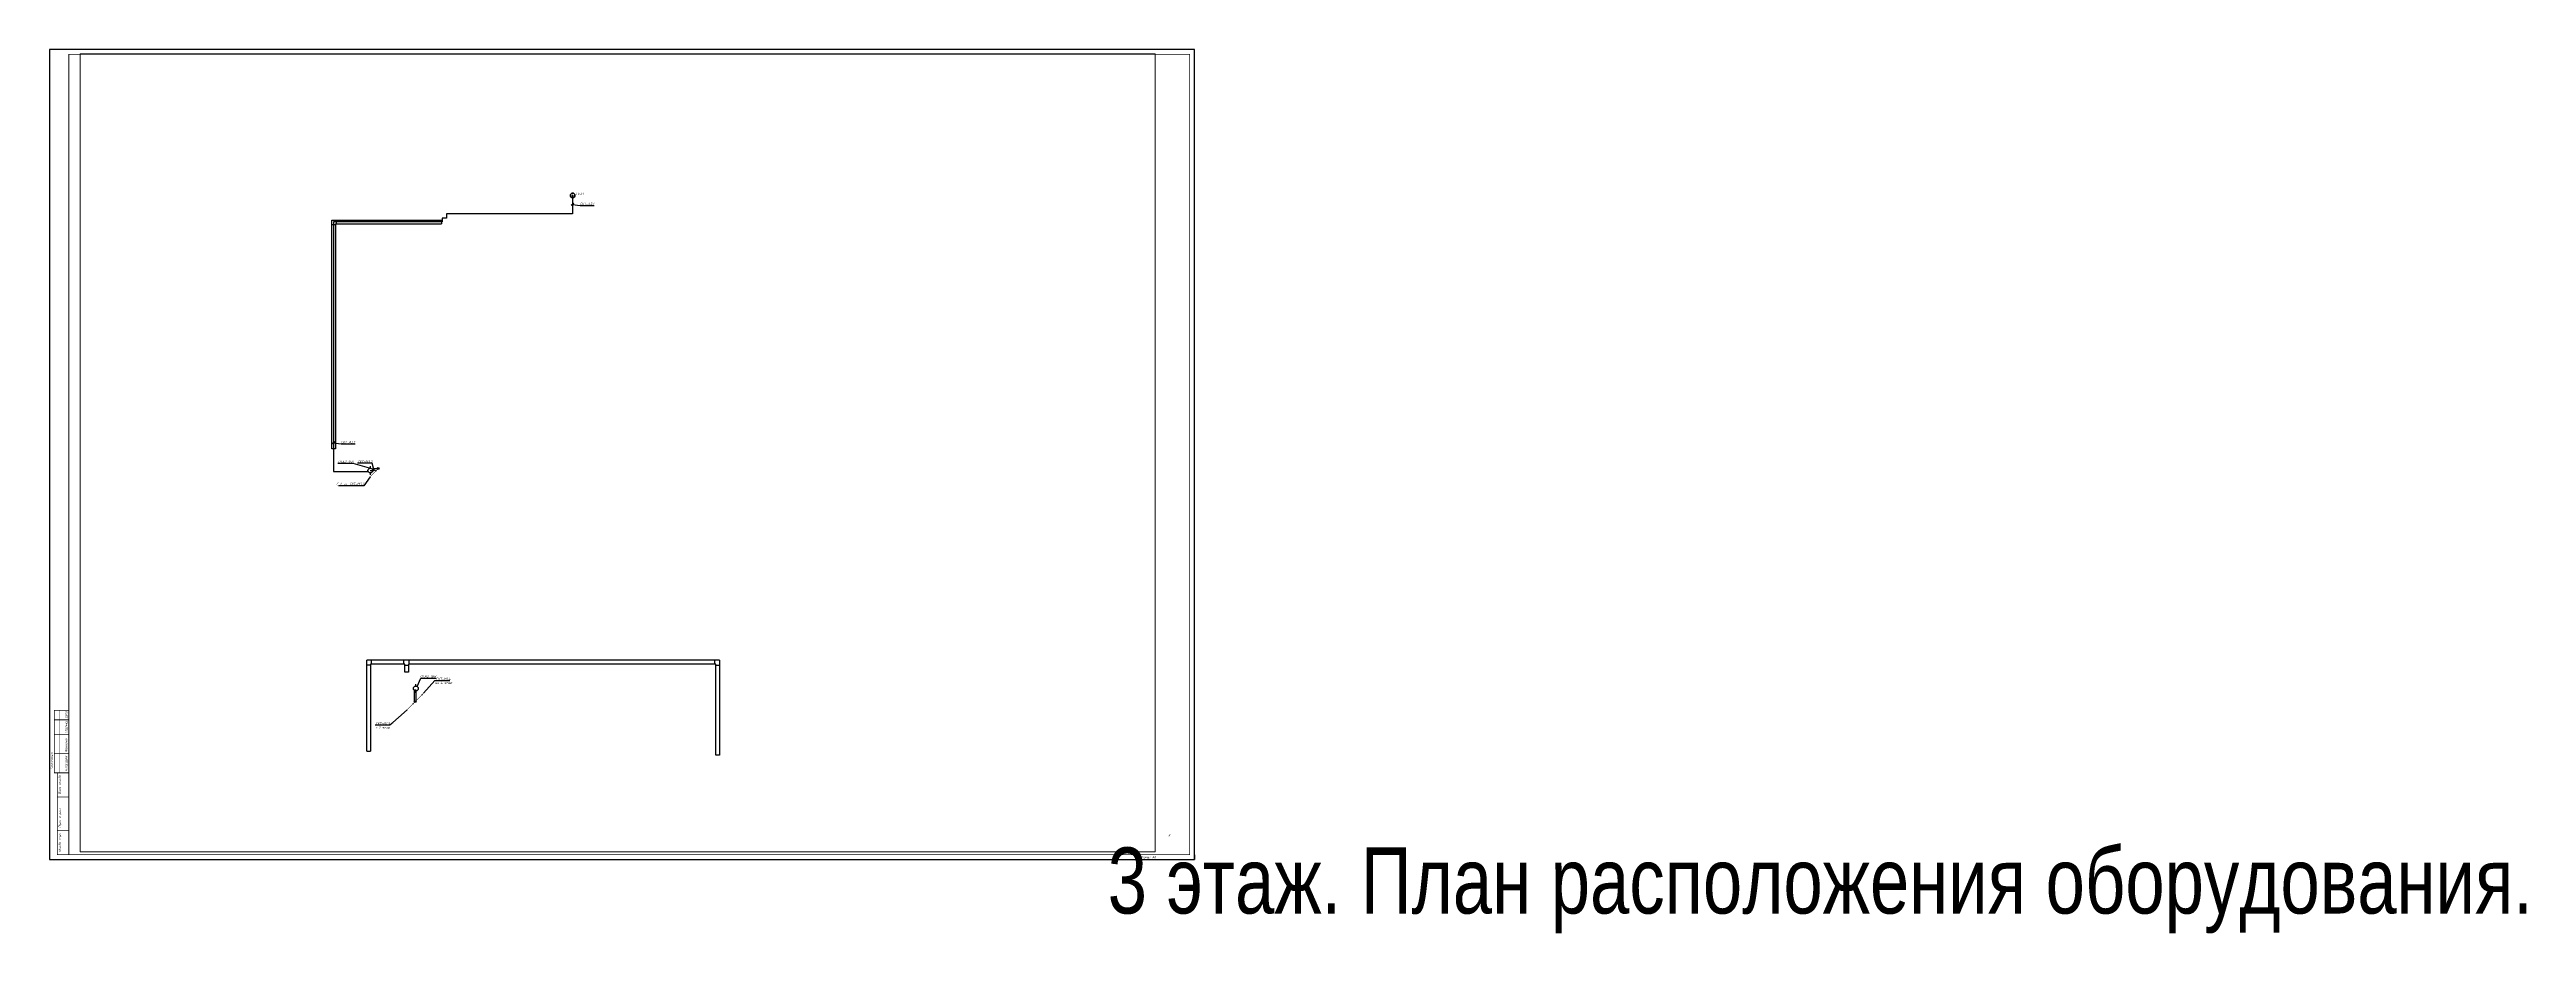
# Paper-space layout '9.3 этаж' of a CAD drawing. Header units: millimetres. Extents: x 0 to 2573, y -77 to 841.
# The model-space entities are those that its viewports show. They can reach past a viewport. Long polylines and large blocks are cut down to what shows.
import ezdxf
from ezdxf import colors
from ezdxf.entities.mleader import LeaderData, LeaderLine
from ezdxf.enums import TextEntityAlignment as Align
from ezdxf.math import Vec2, Vec3

# ---------------------------------------------------------------- set-up
doc = ezdxf.new("R2018")
doc.units = ezdxf.units.MM
doc.linetypes.add('$AUDIT_BAD_LTYPE2', pattern=[0, 0, 0])
doc.layers.get('Defpoints').update_dxf_attribs({"lineweight": 50, "true_color": 0xbeff1a})
doc.layers.add('102 Рамка', color=252, linetype='Continuous')
doc.layers.add('СОУЭ_Оборуд.', color=7, linetype='Continuous')
for name, color, linetype, lineweight in [('РФ_Каб.Абонентский', 3, 'Continuous', 30), ('РФ_Каб.Магистраль', 1, 'Continuous', 30), ('РФ_ТШ', 8, 'Continuous', 30), ('СС Текст', 7, 'Continuous', 25), ('СС_СКК_Лоток', 54, 'Continuous', 30), ('ТВ. Абонентская', 3, 'Continuous', 30)]:
    doc.layers.add(name, color=color, linetype=linetype, lineweight=lineweight)
doc.styles.add('ISOCPEUR', font='isocpeui.ttf', dxfattribs={"height": 2.5})
doc.styles.get("Standard").update_dxf_attribs({"font": 'arial.ttf'})

# ---------------------------------------------------------------- blocks, each defined once
blk = doc.blocks.new('*U287')
at = {"layer": '102 Рамка', "color": 0}
blk.add_lwpolyline([(1189, 841), (0, 841), (0, 0), (1189, 0)], close=True, dxfattribs=at)
at = {"layer": '102 Рамка', "color": 0, "const_width": 0.8}
for points in [[(1184, 5), (1184, 836), (20, 836), (20, 5)], [(8, 5), (20, 5), (20, 90), (8, 90)]]:
    blk.add_lwpolyline(points, close=True, dxfattribs=at)
at = {"layer": '102 Рамка', "color": 0}
for points, const_width in [([(5, 155), (20, 155), (20, 90), (5, 90), (5, 155)], 0.8), ([(10, 90), (10, 155)], 0.05), ([(15, 90), (15, 155)], 0.05), ([(5, 145), (20, 145)], 0.8), ([(5, 130), (20, 130)], 0.8), ([(5, 110), (20, 110)], 0.8), ([(13, 90), (13, 5)], 0.05), ([(8, 65), (20, 65)], 0.8), ([(8, 30), (20, 30)], 0.8)]:
    blk.add_lwpolyline(points, dxfattribs=dict(at, const_width=const_width))
blk.add_lwpolyline([(1189, 5), (1189, 0)], dxfattribs=at)
at = {"color": 7, "style": 'ISOCPEUR', "oblique": 10, "width": 0.8}
blk.add_attdef('НОМЕР-ЛИСТА', text='', height=2.5, dxfattribs=at).set_placement((1162.6, 25), align=Align.MIDDLE_CENTER)
at = {"color": 7, "lineweight": 30, "oblique": 10, "width": 0.8, "flags": 104}
blk.add_attdef('НАИМЕНОВАНИЕ-ЧЕРТЕЖА', text='', height=2.5, dxfattribs=at).set_placement((1099, 12.5), align=Align.MIDDLE_CENTER)
at = {"layer": '102 Рамка', "color": 7, "style": 'ISOCPEUR', "width": 0.8}
for s, p in [('Дата', (17.2, 146.5)), ('Подпись', (17.2, 131.5)), ('Согласовано', (2.5, 93.5)), ('Фамилия', (17.2, 111.5)), ('N.отд.долж.', (17.2, 91.5)), ('Взам. инв.No.', (10.5, 68)), ('Подп. и дата', (10.5, 33)), ('Инв.No. подп.', (10.5, 8))]:
    blk.add_text(s, height=2.5, rotation=90, dxfattribs=at).set_placement(p, align=Align.MIDDLE_LEFT)
blk.add_attdef('FORMATTEXT', text='', height=2.5, dxfattribs=at).set_placement((1132.5, 3.8), align=Align.TOP_LEFT)
blk = doc.blocks.new('*U262')
at = {"color": 0}
blk.add_lwpolyline([(-0.7, -0.7, 0, 1.5, 0), (-2.8, -2.8, 2, 2, 0)], format="xyseb", dxfattribs=at)
at = {"color": 0, "const_width": 0.5}
blk.add_lwpolyline([(-8.5, -8.5), (-2.8, -2.8)], dxfattribs=at)
at = {"color": 0}
for radius in [1, 0.5]:
    blk.add_circle((0, 0), radius, dxfattribs=at)
blk = doc.blocks.new('*U265')
at = {"color": 0}
for points in [[(-0.7, -0.7, 0, 1.5, 0), (-2.8, -2.8, 2, 2, 0)], [(8.7, 8.7, 0, 1.5, 0), (6.6, 6.6, 2, 2, 0)]]:
    blk.add_lwpolyline(points, format="xyseb", dxfattribs=at)
at = {"color": 0, "const_width": 0.5}
for points in [[(0.7, 0.7), (6.6, 6.6)], [(-8.5, -8.5), (-2.8, -2.8)]]:
    blk.add_lwpolyline(points, dxfattribs=at)
at = {"color": 0}
for radius in [1, 0.5]:
    blk.add_circle((0, 0), radius, dxfattribs=at)
blk = doc.blocks.new('Лоток 3 этаж')
at = {"layer": 'СС_СКК_Лоток', "color": 0}
for p, q in [((597211, -89345), (597211, -65597)), ((597211, -65597), (608631, -65597)), ((597611, -66107), (597211, -66107)), ((597611, -65997), (597612, -89345)), ((597611, -65997), (608631, -65997)), ((597711, -65997), (597711, -65597)), ((608631, -65597), (608631, -65997)), ((597612, -89345), (597211, -89345)), ((600853, -120752), (600853, -111307)), ((637503, -111307), (600853, -111307)), ((601253, -111802), (600853, -111802)), ((604791, -111707), (601253, -111707)), ((601253, -111707), (601253, -120752)), ((601335, -111707), (601335, -111307)), ((604709, -111707), (604709, -111307)), ((604791, -112550), (604791, -111707)), ((604791, -111816), (605191, -111816)), ((605191, -112550), (604791, -112550)), ((637103, -111707), (605191, -111707)), ((605191, -111707), (605191, -112550)), ((605269, -111707), (605269, -111307)), ((637019, -111707), (637019, -111307)), ((637103, -121156), (637103, -111707)), ((637103, -111802), (637503, -111802)), ((637503, -111307), (637503, -121156)), ((600853, -120752), (601253, -120752)), ((637503, -121156), (637103, -121156))]:
    blk.add_line(p, q, dxfattribs=at)
blk = doc.blocks.new('_Oblique')
at = {"color": 0, "linetype": 'ByBlock', "lineweight": -2}
blk.add_line((-0.5, -0.5), (0.5, 0.5), dxfattribs=at)
blk = doc.blocks.new('_None')
blk = doc.blocks.new('A$C13B90458')
at = {"lineweight": 40}
for radius in [200, 18.8]:
    blk.add_circle((0, 0), radius, dxfattribs=at)
blk = doc.blocks.new('*U277')
at = {"color": 0, "lineweight": 30}
for p, q in [((0, 250), (0, 450)), ((0, -450), (0, -250))]:
    blk.add_line(p, q, dxfattribs=at)
at = {"color": 0, "linetype": '$AUDIT_BAD_LTYPE2', "lineweight": 30}
blk.add_circle((0, 0), 250, dxfattribs=at)

msp = doc.modelspace()

# ---------------------------------------------------------------- linework, layer by layer
at = {"layer": 'РФ_Каб.Абонентский'}
msp.add_lwpolyline([(622237, -63043), (622237, -64945), (609146, -64945), (609146, -65414), (608681, -65414), (608681, -65797), (597411, -65797), (597411, -91710), (601048, -91710)], dxfattribs=at)
at = {"layer": 'РФ_Каб.Магистраль'}
for points in [[(601212, -91615), (601571, -91615), (601571, -91400), (602049, -91400)], [(605990, -115592), (605990, -114403), (605790, -114403), (605790, -115593)]]:
    msp.add_lwpolyline(points, dxfattribs=at)

# ---------------------------------------------------------------- block references
at = {"layer": 'СС Текст', "color": 3}
for p in [(601230, -91614), (605948, -114239)]:
    msp.add_blockref('*U277', p, dxfattribs=at)
at = {"layer": 'СС_СКК_Лоток'}
msp.add_blockref('Лоток 3 этаж', (0, 0), dxfattribs=at)
at = {"layer": 'СС_СКК_Лоток', "xscale": 100, "yscale": 100, "zscale": 100}
for name, p in [('*U262', (602049, -91400)), ('*U265', (605890, -115593))]:
    msp.add_blockref(name, p, dxfattribs=at)
at = {"layer": 'ТВ. Абонентская', "lineweight": 30, "ltscale": 5, "xscale": 1.2, "yscale": 1.2, "zscale": 1.2}
msp.add_blockref('A$C13B90458', (622237, -63043), dxfattribs=at)

# ---------------------------------------------------------------- texts
at = {"layer": 'СОУЭ_Оборуд.', "insert": (622921, -62872), "char_height": 250, "width": 594.04, "attachment_point": 5, "style": 'ISOCPEUR'}
msp.add_mtext('TV3.1', dxfattribs=at)

# ---------------------------------------------------------------- leaders
at = {"layer": 'РФ_ТШ', "color": 7, "lineweight": 0}
ml = msp.add_multileader_mtext('Standard', dxfattribs=at)
ml.set_content('ОТА2-16Н', color=7, style='ISOCPEUR')
ml.set_leader_properties()
ml.set_arrow_properties(name='NONE')
ml.build(insert=Vec2(0, 0))
ml.multileader.update_dxf_attribs({"has_dogleg": 0, "text_left_attachment_type": 6, "text_right_attachment_type": 6, "dogleg_length": 100, "arrow_head_size": 250})
ctx = ml.context
ctx.base_point, ctx.char_height, ctx.arrow_head_size, ctx.landing_gap_size, ctx.plane_origin = Vec3(597918, -90872), 250, 250, 0, Vec3(606463, -92488)
ctx.left_attachment, ctx.right_attachment, ctx.text_align_type = 6, 6, 1
notes = []
notes.append((ctx, [(0, (1, 1, 0), (599549, -90872), (-1, 0), 100, [(0, [(601139, -91376)], 0, [])])]))
ctx.mtext.insert, ctx.mtext.width, ctx.mtext.alignment, ctx.mtext.flow_direction = Vec3(598683, -90572), 1991.2, 2, 5
at = {"layer": 'СС Текст', "color": 7, "lineweight": 0}
ml = msp.add_multileader_mtext('Standard', dxfattribs=at)
ml.set_content('{\\C256;СКТ-А3.1}', color=7, style='ISOCPEUR')
ml.set_leader_properties()
ml.set_arrow_properties(name='OBLIQUE')
ml.build(insert=Vec2(0, 0))
ml.multileader.update_dxf_attribs({"has_dogleg": 0, "text_left_attachment_type": 6, "text_right_attachment_type": 6, "dogleg_length": 100, "arrow_head_size": 250})
ctx = ml.context
ctx.base_point, ctx.char_height, ctx.arrow_head_size, ctx.landing_gap_size, ctx.plane_origin = Vec3(623025, -64089), 250, 250, 0, Vec3(635950, -67473)
ctx.left_attachment, ctx.right_attachment, ctx.text_align_type = 6, 6, 1
notes.append((ctx, [(1, (1, 1, 0), (622925, -64089), (1, 0), 100, [(0, [(622237, -63994)], 0, [])])]))
ctx.mtext.insert, ctx.mtext.width, ctx.mtext.alignment, ctx.mtext.flow_direction = Vec3(623741, -63789), 1991.2, 2, 5
ml = msp.add_multileader_mtext('Standard', dxfattribs=at)
ml.set_content('{\\C256;СКТ-А3.1}', color=7, style='ISOCPEUR')
ml.set_leader_properties()
ml.set_arrow_properties(name='OBLIQUE')
ml.build(insert=Vec2(0, 0))
ml.multileader.update_dxf_attribs({"has_dogleg": 0, "text_left_attachment_type": 6, "text_right_attachment_type": 6, "dogleg_length": 100, "arrow_head_size": 250})
ctx = ml.context
ctx.base_point, ctx.char_height, ctx.arrow_head_size, ctx.landing_gap_size, ctx.plane_origin = Vec3(598189, -88830), 250, 250, 0, Vec3(611113, -92213)
ctx.left_attachment, ctx.right_attachment, ctx.text_align_type = 6, 6, 1
notes.append((ctx, [(1, (1, 1, 0), (598089, -88830), (1, 0), 100, [(0, [(597400, -88735)], 0, [])])]))
ctx.mtext.insert, ctx.mtext.width, ctx.mtext.alignment, ctx.mtext.flow_direction = Vec3(598904, -88530), 1991.2, 2, 5
ml = msp.add_multileader_mtext('Standard', dxfattribs=at)
ml.set_content('{\\C256;C 2 эт. СКТ-M3.2}', color=7, style='ISOCPEUR')
ml.set_leader_properties()
ml.set_arrow_properties(name='NONE')
ml.build(insert=Vec2(0, 0))
ml.multileader.update_dxf_attribs({"has_dogleg": 0, "text_left_attachment_type": 6, "text_right_attachment_type": 6, "dogleg_length": 100, "arrow_head_size": 250})
ctx = ml.context
ctx.base_point, ctx.char_height, ctx.arrow_head_size, ctx.landing_gap_size, ctx.plane_origin = Vec3(597738, -93180), 250, 250, 0, Vec3(610436, -98992)
ctx.left_attachment, ctx.right_attachment, ctx.text_align_type = 6, 6, 1
notes.append((ctx, [(0, (1, 1, 0), (600639, -93180), (-1, 0), 100, [(0, [(601199, -92250)], 0, [])])]))
ctx.mtext.insert, ctx.mtext.width, ctx.mtext.alignment, ctx.mtext.flow_direction = Vec3(599139, -92880), 3554.77, 2, 5
ml = msp.add_multileader_mtext('Standard', dxfattribs=at)
ml.set_content('{\\C256;СКТ-M3.2}', color=7, style='ISOCPEUR')
ml.set_leader_properties()
ml.set_arrow_properties(name='OBLIQUE')
ml.build(insert=Vec2(0, 0))
ml.multileader.update_dxf_attribs({"has_dogleg": 0, "text_left_attachment_type": 6, "text_right_attachment_type": 6, "dogleg_length": 100, "arrow_head_size": 250})
ctx = ml.context
ctx.base_point, ctx.char_height, ctx.arrow_head_size, ctx.landing_gap_size, ctx.plane_origin = Vec3(599932, -90860), 250, 250, 0, Vec3(611300, -96672)
ctx.left_attachment, ctx.right_attachment, ctx.text_align_type = 6, 6, 1
notes.append((ctx, [(0, (1, 1, 0), (601503, -90860), (-1, 0), 100, [(0, [(601571, -91508)], 0, [])])]))
ctx.mtext.insert, ctx.mtext.width, ctx.mtext.alignment, ctx.mtext.flow_direction = Vec3(600668, -90560), 1991.2, 2, 5
at = {"layer": 'СС_СКК_Лоток', "color": 7, "lineweight": 0}
ml = msp.add_multileader_mtext('Standard', dxfattribs=at)
ml.set_content('ОТА2-18Н', color=7, style='ISOCPEUR')
ml.set_leader_properties()
ml.set_arrow_properties(name='NONE')
ml.build(insert=Vec2(0, 0))
ml.multileader.update_dxf_attribs({"has_dogleg": 0, "text_left_attachment_type": 6, "text_right_attachment_type": 6, "dogleg_length": 100, "arrow_head_size": 250})
ctx = ml.context
ctx.base_point, ctx.char_height, ctx.arrow_head_size, ctx.landing_gap_size, ctx.plane_origin = Vec3(606455, -113159), 250, 250, 0, Vec3(613302, -115691)
ctx.left_attachment, ctx.right_attachment, ctx.text_align_type = 6, 6, 1
notes.append((ctx, [(1, (1, 1, 0), (606355, -113159), (1, 0), 100, [(0, [(606091, -114033)], 0, [])])]))
ctx.mtext.insert, ctx.mtext.width, ctx.mtext.alignment, ctx.mtext.flow_direction = Vec3(607228, -112859), 1991.2, 2, 5
ml = msp.add_multileader_mtext('Standard', dxfattribs=at)
ml.set_content('СКТ-M1.4\\Pна 4 этаж', color=7, style='ISOCPEUR')
ml.set_leader_properties()
ml.set_arrow_properties(name='NONE')
ml.build(insert=Vec2(0, 0))
ml.multileader.update_dxf_attribs({"has_dogleg": 0, "text_left_attachment_type": 6, "text_right_attachment_type": 6, "dogleg_length": 100, "arrow_head_size": 250})
ctx = ml.context
ctx.base_point, ctx.char_height, ctx.arrow_head_size, ctx.landing_gap_size, ctx.plane_origin = Vec3(607929, -113415), 250, 250, 0, Vec3(614776, -115947)
ctx.left_attachment, ctx.right_attachment, ctx.text_align_type = 6, 6, 1
notes.append((ctx, [(1, (1, 1, 0), (607829, -113415), (1, 0), 100, [(0, [(606761, -114723)], 0, [])])]))
ctx.mtext.insert, ctx.mtext.width, ctx.mtext.alignment, ctx.mtext.flow_direction = Vec3(608803, -113115), 1991.2, 2, 5
for ctx, leaders in notes:
    for number, flags, end, landing, length, lines in leaders:
        leader = LeaderData()
        leader.index, (leader.has_last_leader_line, leader.has_dogleg_vector, leader.attachment_direction) = number, flags
        leader.last_leader_point, leader.dogleg_vector, leader.dogleg_length = Vec3(end), Vec3(landing), length
        for number, points, colour, breaks in lines:
            line = LeaderLine()
            line.index, line.vertices, line.color, line.breaks = number, Vec3.list(points), colors.encode_raw_color(colour), breaks
            leader.lines.append(line)
        ctx.leaders.append(leader)

# ---------------------------------------------------------------- next in the draw order: leaders
ml = msp.add_multileader_mtext('Standard', dxfattribs=at)
ml.set_content('СКТ-M1.3\\Pс 2 этаж', color=7, style='ISOCPEUR')
ml.set_leader_properties()
ml.set_arrow_properties(name='NONE')
ml.build(insert=Vec2(0, 0))
ml.multileader.update_dxf_attribs({"has_dogleg": 0, "text_left_attachment_type": 6, "text_right_attachment_type": 6, "dogleg_length": 100, "arrow_head_size": 250})
ctx = ml.context
ctx.base_point, ctx.char_height, ctx.arrow_head_size, ctx.landing_gap_size, ctx.plane_origin = Vec3(601766, -118061), 250, 250, 0, Vec3(611174, -119817)
ctx.left_attachment, ctx.right_attachment, ctx.text_align_type = 6, 6, 1
notes = []
notes.append((ctx, [(0, (1, 1, 0), (603346, -118061), (-1, 0), 100, [(0, [(605040, -116443)], 0, [])])]))
ctx.mtext.insert, ctx.mtext.width, ctx.mtext.alignment, ctx.mtext.flow_direction = Vec3(602506, -117761), 1991.2, 2, 5
ctx.mtext.has_bg_fill, ctx.mtext.bg_color, ctx.mtext.bg_scale_factor, ctx.mtext.bg_transparency, ctx.mtext.use_window_bg_color = 1, -1027028792, 1.5, 0, 1
for ctx, leaders in notes:
    for number, flags, end, landing, length, lines in leaders:
        leader = LeaderData()
        leader.index, (leader.has_last_leader_line, leader.has_dogleg_vector, leader.attachment_direction) = number, flags
        leader.last_leader_point, leader.dogleg_vector, leader.dogleg_length = Vec3(end), Vec3(landing), length
        for number, points, colour, breaks in lines:
            line = LeaderLine()
            line.index, line.vertices, line.color, line.breaks = number, Vec3.list(points), colors.encode_raw_color(colour), breaks
            leader.lines.append(line)
        ctx.leaders.append(leader)

psp = doc.layouts.new('9.3 этаж')

# ---------------------------------------------------------------- block references
at = {"color": 7, "lineweight": 30}
ref = psp.add_blockref('*U287', (0.1, 0), dxfattribs=at)
ref.add_attrib('FORMATTEXT', 'Формат А0', dxfattribs={"layer": '102 Рамка', "color": 7, "height": 2.5, "style": 'ISOCPEUR', "width": 0.8}).set_placement((1132.6, 3.8), align=Align.TOP_LEFT)
ref.add_attrib('НОМЕР-ЛИСТА', '9', dxfattribs={"color": 7, "height": 2.5, "style": 'ISOCPEUR', "oblique": 10, "width": 0.8}).set_placement((1162.6, 25), align=Align.MIDDLE_CENTER)
lines = psp.add_mtext('\\W0.8000;3 этаж. План расположения оборудования.', dxfattribs={"color": 7, "insert": (1099.1, 12.5), "char_height": 68.583, "attachment_point": 1})
ref.add_attrib('НАИМЕНОВАНИЕ-ЧЕРТЕЖА', '', (1099.1, 12.5), dxfattribs={"flags": 104}).embed_mtext(lines)

# ---------------------------------------------------------------- viewports
at = {"layer": 'Defpoints'}
psp.add_viewport(center=(590.2, 422.3), size=(1116.4, 828.398), view_center_point=(626918.3, -89766.6), view_height=82839.77, dxfattribs=at)

doc.saveas('drawing.dxf')
